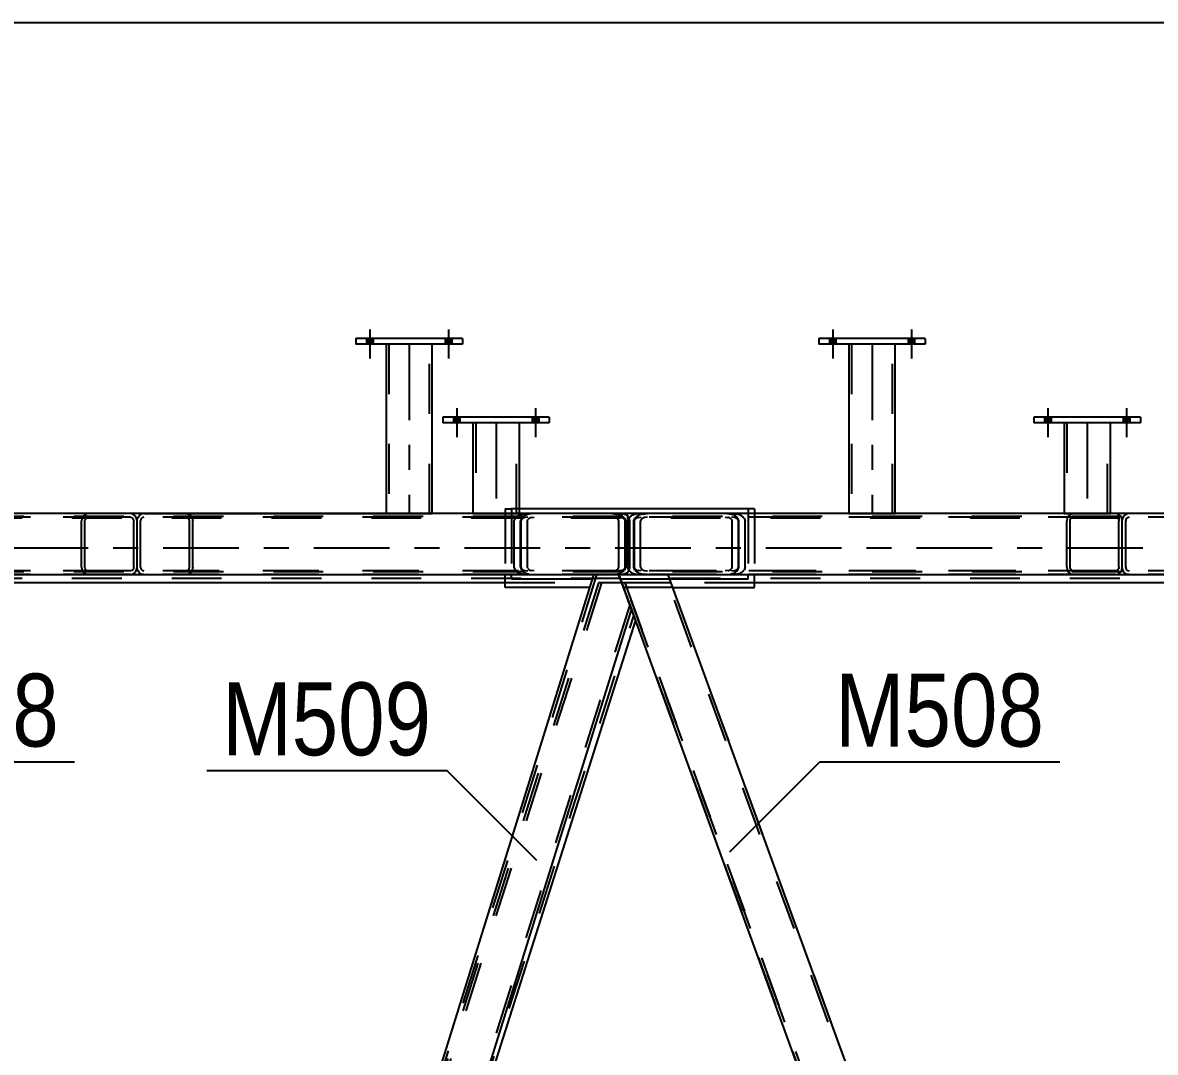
# Model space of a CAD drawing. Header units: millimetres. Extents: x -808 to 381, y -747 to 94.
# Drawn here: x 80.12 to 124.61, y -19.97 to 20.49 of the extents above; entities that cross this region are included whole.
import ezdxf

# ---------------------------------------------------------------- set-up
doc = ezdxf.new("R2010")
doc.units = ezdxf.units.MM
doc.linetypes.add('DXK_LINE_DOT2', pattern=[3.9198, 1.9599, -1.9599])
doc.linetypes.add('DXK_LINE_DOT3', pattern=[5.9187, 2.979, -0.9799, 0.9799, -0.9799])
doc.styles.add('Arial Narrow', font='ARIALN.TTF', dxfattribs={"height": 0.2})

# ---------------------------------------------------------------- blocks, each defined once
blk = doc.blocks.new('Part-232923327-56429 - 56149')
at = {"color": 2, "linetype": 'Continuous'}
for p, q in [((102.55, -1.2), (86.05, -54.139)), ((103.544, -1.2), (103.912, -2.21)), ((104.035, -2.548), (103.912, -2.21)), ((104.035, -2.548), (87.494, -55.616)), ((86.587, -55.616), (86.05, -54.139))]:
    blk.add_line(p, q, dxfattribs=at)
at = {"color": 7, "linetype": 'DXK_LINE_DOT2'}
for p, q in [((102.665, -1.2), (86.111, -54.308)), ((103.544, -1.2), (102.55, -1.2)), ((103.973, -2.379), (87.379, -55.616)), ((104.035, -2.548), (103.959, -2.34)), ((87.494, -55.616), (86.587, -55.616))]:
    blk.add_line(p, q, dxfattribs=at)
blk = doc.blocks.new('Part-232923327-56377 - 56149')
at = {"color": 7, "linetype": 'DXK_LINE_DOT2'}
for p, q in [((103.926, 1.022), (103.886, 0.91)), ((103.886, -0.908), (103.886, 0.91)), ((104.15, 0.91), (104.17, 0.966)), ((104.15, -0.908), (104.15, 0.91)), ((104.403, 1.2), (104.212, 1.179)), ((104.314, 1.045), (104.415, 1.056)), ((104.415, 1.201), (104.403, 1.2)), ((108.616, 1.201), (104.415, 1.201)), ((141.97, 1.056), (104.415, 1.056)), ((107.888, 1.183), (107.723, 1.201)), ((107.723, 1.056), (107.825, 1.045)), ((107.926, 1.179), (107.888, 1.183)), ((107.968, 0.966), (107.988, 0.91)), ((107.988, -0.908), (107.988, 0.91)), ((108.253, 0.91), (108.212, 1.022)), ((108.253, -0.908), (108.253, 0.91)), ((114.395, 1.201), (112.577, 1.201)), ((141.97, 1.201), (123.581, 1.201)), ((138.132, 0.91), (138.173, 1.022)), ((138.132, -0.908), (138.132, 0.91)), ((138.417, 0.966), (138.397, 0.91)), ((138.397, -0.908), (138.397, 0.91)), ((138.459, 1.179), (138.662, 1.201)), ((138.662, 1.056), (138.56, 1.045)), ((141.97, 1.201), (142.173, 1.179)), ((142.071, 1.045), (141.97, 1.056)), ((142.235, 0.91), (142.215, 0.966)), ((142.235, -0.908), (142.235, 0.91)), ((142.459, 1.022), (142.499, 0.91)), ((142.499, -0.908), (142.499, 0.91)), ((103.886, -0.908), (103.926, -1.019)), ((104.17, -0.963), (104.15, -0.908)), ((104.212, -1.177), (104.415, -1.199)), ((104.415, -1.053), (104.314, -1.042)), ((141.97, -1.053), (104.415, -1.053)), ((141.97, -1.199), (104.415, -1.199)), ((107.825, -1.042), (107.723, -1.053)), ((107.723, -1.199), (107.926, -1.177)), ((107.988, -0.908), (107.968, -0.963)), ((108.212, -1.019), (108.253, -0.908)), ((138.173, -1.019), (138.132, -0.908)), ((138.397, -0.908), (138.417, -0.963)), ((138.662, -1.199), (138.459, -1.177)), ((138.56, -1.042), (138.662, -1.053)), ((141.97, -1.053), (142.071, -1.042)), ((142.173, -1.177), (141.97, -1.199)), ((142.215, -0.963), (142.235, -0.908)), ((142.499, -0.908), (142.459, -1.019))]:
    blk.add_line(p, q, dxfattribs=at)
at = {"color": 2, "linetype": 'Continuous'}
for p, q in [((112.577, 1.201), (108.616, 1.201)), ((123.581, 1.201), (114.395, 1.201))]:
    blk.add_line(p, q, dxfattribs=at)
at = {"color": 7, "linetype": 'DXK_LINE_DOT2'}
for centre, radius, start, end in [((104.294, 0.691), 0.495, 99.5182, 138.0637), ((104.355, 0.801), 0.248, 99.5182, 138.0637), ((107.784, 0.801), 0.248, 41.9363, 80.4819), ((107.844, 0.691), 0.495, 41.9363, 80.4819), ((138.541, 0.691), 0.495, 99.5182, 138.0637), ((138.601, 0.801), 0.248, 99.5182, 138.0637), ((142.03, 0.801), 0.248, 41.9363, 80.4819), ((142.091, 0.691), 0.495, 41.9363, 80.4819), ((104.294, -0.688), 0.495, 221.9363, 260.4819), ((104.355, -0.798), 0.248, 221.9363, 260.4819), ((107.784, -0.798), 0.248, 279.5182, 318.0637), ((107.844, -0.688), 0.495, 279.5182, 318.0637), ((138.541, -0.688), 0.495, 221.9363, 260.4819), ((138.601, -0.798), 0.248, 221.9363, 260.4819), ((142.03, -0.798), 0.248, 279.5182, 318.0637), ((142.091, -0.688), 0.495, 279.5182, 318.0637)]:
    blk.add_arc(centre, radius, start, end, dxfattribs=at)
blk = doc.blocks.new('Part-232923327-56378 - 56149')
at = {"color": 7, "linetype": 'DXK_LINE_DOT2'}
for p, q in [((123.317, 0.91), (123.337, 1.022)), ((123.317, -0.908), (123.317, 0.91)), ((123.337, 1.022), (123.394, 1.116)), ((123.394, 1.116), (123.48, 1.179)), ((123.459, 0.966), (123.449, 0.91)), ((123.449, -0.908), (123.449, 0.91)), ((123.488, 1.013), (123.459, 0.966)), ((123.575, 1.2), (123.48, 1.179)), ((123.531, 1.045), (123.488, 1.013)), ((123.581, 1.056), (123.531, 1.045)), ((142.218, 1.056), (123.581, 1.056)), ((125.236, 1.201), (125.337, 1.179)), ((125.286, 1.045), (125.236, 1.056)), ((125.329, 1.013), (125.286, 1.045)), ((125.358, 0.966), (125.329, 1.013)), ((125.337, 1.179), (125.423, 1.116)), ((125.368, 0.91), (125.358, 0.966)), ((125.368, -0.908), (125.368, 0.91)), ((125.423, 1.116), (125.48, 1.022)), ((125.48, 1.022), (125.5, 0.91)), ((125.5, -0.908), (125.5, 0.91)), ((132.577, 1.201), (130.759, 1.201)), ((142.218, 1.201), (138.017, 1.201)), ((138.421, 1.022), (138.381, 0.91)), ((138.381, -0.908), (138.381, 0.91)), ((138.645, 0.91), (138.665, 0.966)), ((138.645, -0.908), (138.645, 0.91)), ((138.898, 1.2), (138.707, 1.179)), ((138.809, 1.045), (138.91, 1.056)), ((138.91, 1.201), (138.898, 1.2)), ((142.383, 1.183), (142.218, 1.201)), ((142.218, 1.056), (142.32, 1.045)), ((142.421, 1.179), (142.383, 1.183)), ((142.583, 1.12), (142.421, 1.179)), ((142.463, 0.966), (142.483, 0.91)), ((142.483, -0.908), (142.483, 0.91)), ((142.583, 1.12), (142.583, -1.117)), ((142.588, 1.116), (142.583, 1.12)), ((142.645, 1.022), (142.588, 1.116)), ((142.665, 0.91), (142.645, 1.022)), ((142.665, -0.908), (142.665, 0.91)), ((123.337, -1.019), (123.317, -0.908)), ((123.394, -1.113), (123.337, -1.019)), ((123.48, -1.177), (123.394, -1.113)), ((123.449, -0.908), (123.459, -0.963)), ((123.459, -0.963), (123.488, -1.011)), ((123.581, -1.199), (123.48, -1.177)), ((123.488, -1.011), (123.531, -1.042)), ((123.531, -1.042), (123.581, -1.053)), ((142.218, -1.053), (123.581, -1.053)), ((142.218, -1.199), (123.581, -1.199)), ((125.236, -1.053), (125.286, -1.042)), ((125.337, -1.177), (125.236, -1.199)), ((125.286, -1.042), (125.329, -1.011)), ((125.329, -1.011), (125.358, -0.963)), ((125.423, -1.113), (125.337, -1.177)), ((125.358, -0.963), (125.368, -0.908)), ((125.48, -1.019), (125.423, -1.113)), ((125.5, -0.908), (125.48, -1.019)), ((138.381, -0.908), (138.421, -1.019)), ((138.665, -0.963), (138.645, -0.908)), ((138.707, -1.177), (138.91, -1.199)), ((138.91, -1.053), (138.809, -1.042)), ((142.32, -1.042), (142.218, -1.053)), ((142.218, -1.199), (142.421, -1.177)), ((142.421, -1.177), (142.583, -1.117)), ((142.483, -0.908), (142.463, -0.963)), ((142.583, -1.117), (142.588, -1.113)), ((142.588, -1.113), (142.645, -1.019)), ((142.645, -1.019), (142.665, -0.908))]:
    blk.add_line(p, q, dxfattribs=at)
at = {"color": 2, "linetype": 'Continuous'}
for p, q in [((123.581, 1.201), (123.575, 1.2)), ((130.759, 1.201), (123.581, 1.201)), ((138.017, 1.201), (132.577, 1.201))]:
    blk.add_line(p, q, dxfattribs=at)
at = {"color": 7, "linetype": 'DXK_LINE_DOT2'}
for centre, radius, start, end in [((138.789, 0.691), 0.495, 99.5182, 138.0637), ((138.85, 0.801), 0.248, 99.5182, 138.0637), ((142.279, 0.801), 0.248, 41.9363, 80.4819), ((138.789, -0.688), 0.495, 221.9363, 260.4819), ((138.85, -0.798), 0.248, 221.9363, 260.4819), ((142.279, -0.798), 0.248, 279.5182, 318.0637)]:
    blk.add_arc(centre, radius, start, end, dxfattribs=at)
blk = doc.blocks.new('Bolt-232923327-142417 - 56149')
at = {"linetype": 'Continuous'}
for points in [[(120.52, 4.985), (120.265, 4.985), (120.265, 4.766), (120.52, 4.766)], [(120.52, 4.985), (120.265, 4.985), (120.265, 4.766), (120.52, 4.766)], [(123.611, 4.985), (123.356, 4.985), (123.356, 4.766), (123.611, 4.766)], [(123.611, 4.985), (123.356, 4.985), (123.356, 4.766), (123.611, 4.766)]]:
    blk.add_hatch(color=1, dxfattribs=at).paths.add_polyline_path(points)
at = {"color": 1, "linetype": 'Continuous'}
for p, q in [((120.392, 5.348), (120.392, 4.203)), ((120.392, 5.348), (120.392, 4.203)), ((123.483, 5.348), (123.483, 4.203)), ((123.483, 5.348), (123.483, 4.203)), ((120.265, 4.985), (120.265, 4.766)), ((120.265, 4.985), (120.265, 4.766)), ((120.52, 4.985), (120.52, 4.766)), ((120.52, 4.985), (120.52, 4.766)), ((123.356, 4.985), (123.356, 4.766)), ((123.356, 4.985), (123.356, 4.766)), ((123.611, 4.985), (123.611, 4.766)), ((123.611, 4.985), (123.611, 4.766))]:
    blk.add_line(p, q, dxfattribs=at)
blk = doc.blocks.new('Part-232923327-56379 - 56149')
at = {"color": 7, "linetype": 'DXK_LINE_DOT2'}
for p, q in [((65.228, 1.022), (65.188, 0.91)), ((65.188, -0.908), (65.188, 0.91)), ((65.453, 0.91), (65.473, 0.966)), ((65.453, -0.908), (65.453, 0.91)), ((65.705, 1.2), (65.515, 1.179)), ((65.616, 1.045), (65.717, 1.056)), ((65.717, 1.201), (65.705, 1.2)), ((69.919, 1.201), (65.717, 1.201)), ((103.273, 1.056), (65.717, 1.056)), ((69.19, 1.183), (69.026, 1.201)), ((69.026, 1.056), (69.127, 1.045)), ((69.229, 1.179), (69.19, 1.183)), ((69.271, 0.966), (69.291, 0.91)), ((69.291, -0.908), (69.291, 0.91)), ((69.555, 0.91), (69.515, 1.022)), ((69.555, -0.908), (69.555, 0.91)), ((78.031, 1.201), (76.213, 1.201)), ((103.273, 1.201), (84.884, 1.201)), ((99.435, 0.91), (99.475, 1.022)), ((99.435, -0.908), (99.435, 0.91)), ((99.72, 0.966), (99.7, 0.91)), ((99.7, -0.908), (99.7, 0.91)), ((99.762, 1.179), (99.964, 1.201)), ((99.964, 1.056), (99.863, 1.045)), ((103.273, 1.201), (103.437, 1.183)), ((103.374, 1.045), (103.273, 1.056)), ((103.437, 1.183), (103.475, 1.179)), ((103.537, 0.91), (103.517, 0.966)), ((103.537, -0.908), (103.537, 0.91)), ((103.762, 1.022), (103.802, 0.91)), ((103.802, -0.908), (103.802, 0.91)), ((65.188, -0.908), (65.228, -1.019)), ((65.473, -0.963), (65.453, -0.908)), ((65.515, -1.177), (65.717, -1.199)), ((65.717, -1.053), (65.616, -1.042)), ((103.273, -1.053), (65.717, -1.053)), ((103.273, -1.199), (65.717, -1.199)), ((69.127, -1.042), (69.026, -1.053)), ((69.026, -1.199), (69.229, -1.177)), ((69.291, -0.908), (69.271, -0.963)), ((69.515, -1.019), (69.555, -0.908)), ((99.475, -1.019), (99.435, -0.908)), ((99.7, -0.908), (99.72, -0.963)), ((99.964, -1.199), (99.762, -1.177)), ((99.863, -1.042), (99.964, -1.053)), ((103.273, -1.053), (103.374, -1.042)), ((103.475, -1.177), (103.273, -1.199)), ((103.517, -0.963), (103.537, -0.908)), ((103.802, -0.908), (103.762, -1.019))]:
    blk.add_line(p, q, dxfattribs=at)
at = {"color": 2, "linetype": 'Continuous'}
for p, q in [((76.213, 1.201), (69.919, 1.201)), ((84.884, 1.201), (78.031, 1.201))]:
    blk.add_line(p, q, dxfattribs=at)
at = {"color": 7, "linetype": 'DXK_LINE_DOT2'}
for centre, radius, start, end in [((65.597, 0.691), 0.495, 99.5182, 138.0637), ((65.657, 0.801), 0.248, 99.5182, 138.0637), ((69.086, 0.801), 0.248, 41.9363, 80.4819), ((69.147, 0.691), 0.495, 41.9363, 80.4819), ((99.844, 0.691), 0.495, 99.5182, 138.0637), ((99.904, 0.801), 0.248, 99.5182, 138.0637), ((103.333, 0.801), 0.248, 41.9363, 80.4819), ((103.393, 0.691), 0.495, 41.9363, 80.4819), ((65.597, -0.688), 0.495, 221.9363, 260.4819), ((65.657, -0.798), 0.248, 221.9363, 260.4819), ((69.086, -0.798), 0.248, 279.5182, 318.0637), ((69.147, -0.688), 0.495, 279.5182, 318.0637), ((99.844, -0.688), 0.495, 221.9363, 260.4819), ((99.904, -0.798), 0.248, 221.9363, 260.4819), ((103.333, -0.798), 0.248, 279.5182, 318.0637), ((103.393, -0.688), 0.495, 279.5182, 318.0637)]:
    blk.add_arc(centre, radius, start, end, dxfattribs=at)
blk = doc.blocks.new('Part-232923327-56380 - 56149')
at = {"color": 7, "linetype": 'DXK_LINE_DOT2'}
for p, q in [((84.619, 0.91), (84.639, 1.022)), ((84.619, -0.908), (84.619, 0.91)), ((84.639, 1.022), (84.697, 1.116)), ((84.697, 1.116), (84.783, 1.179)), ((84.762, 0.966), (84.752, 0.91)), ((84.752, -0.908), (84.752, 0.91)), ((84.79, 1.013), (84.762, 0.966)), ((84.878, 1.2), (84.783, 1.179)), ((84.833, 1.045), (84.79, 1.013)), ((84.884, 1.056), (84.833, 1.045)), ((103.521, 1.056), (84.884, 1.056)), ((86.538, 1.201), (86.639, 1.179)), ((86.589, 1.045), (86.538, 1.056)), ((86.632, 1.013), (86.589, 1.045)), ((86.66, 0.966), (86.632, 1.013)), ((86.639, 1.179), (86.725, 1.116)), ((86.671, 0.91), (86.66, 0.966)), ((86.671, -0.908), (86.671, 0.91)), ((86.725, 1.116), (86.783, 1.022)), ((86.783, 1.022), (86.803, 0.91)), ((86.803, -0.908), (86.803, 0.91)), ((96.213, 1.201), (94.395, 1.201)), ((103.521, 1.201), (99.32, 1.201)), ((99.723, 1.022), (99.683, 0.91)), ((99.683, -0.908), (99.683, 0.91)), ((99.948, 0.91), (99.968, 0.966)), ((99.948, -0.908), (99.948, 0.91)), ((100.2, 1.2), (100.01, 1.179)), ((100.111, 1.045), (100.213, 1.056)), ((100.213, 1.201), (100.2, 1.2)), ((103.685, 1.183), (103.521, 1.201)), ((103.521, 1.056), (103.622, 1.045)), ((103.724, 1.179), (103.685, 1.183)), ((103.886, 1.12), (103.724, 1.179)), ((103.766, 0.966), (103.786, 0.91)), ((103.786, -0.908), (103.786, 0.91)), ((103.886, 1.12), (103.886, -1.117)), ((103.89, 1.116), (103.886, 1.12)), ((103.948, 1.022), (103.89, 1.116)), ((103.968, 0.91), (103.948, 1.022)), ((103.968, -0.908), (103.968, 0.91)), ((84.639, -1.019), (84.619, -0.908)), ((84.697, -1.113), (84.639, -1.019)), ((84.783, -1.177), (84.697, -1.113)), ((84.752, -0.908), (84.762, -0.963)), ((84.762, -0.963), (84.79, -1.011)), ((84.884, -1.199), (84.783, -1.177)), ((84.79, -1.011), (84.833, -1.042)), ((84.833, -1.042), (84.884, -1.053)), ((103.521, -1.053), (84.884, -1.053)), ((103.521, -1.199), (84.884, -1.199)), ((86.538, -1.053), (86.589, -1.042)), ((86.639, -1.177), (86.538, -1.199)), ((86.589, -1.042), (86.632, -1.011)), ((86.632, -1.011), (86.66, -0.963)), ((86.725, -1.113), (86.639, -1.177)), ((86.66, -0.963), (86.671, -0.908)), ((86.783, -1.019), (86.725, -1.113)), ((86.803, -0.908), (86.783, -1.019)), ((99.683, -0.908), (99.723, -1.019)), ((99.968, -0.963), (99.948, -0.908)), ((100.01, -1.177), (100.213, -1.199)), ((100.213, -1.053), (100.111, -1.042)), ((103.622, -1.042), (103.521, -1.053)), ((103.521, -1.199), (103.724, -1.177)), ((103.724, -1.177), (103.886, -1.117)), ((103.786, -0.908), (103.766, -0.963)), ((103.886, -1.117), (103.89, -1.113)), ((103.89, -1.113), (103.948, -1.019)), ((103.948, -1.019), (103.968, -0.908))]:
    blk.add_line(p, q, dxfattribs=at)
at = {"color": 2, "linetype": 'Continuous'}
for p, q in [((84.884, 1.201), (84.878, 1.2)), ((84.884, 1.201), (94.395, 1.201)), ((99.32, 1.201), (96.213, 1.201))]:
    blk.add_line(p, q, dxfattribs=at)
at = {"color": 7, "linetype": 'DXK_LINE_DOT2'}
for centre, radius, start, end in [((100.092, 0.691), 0.495, 99.5182, 138.0637), ((100.152, 0.801), 0.248, 99.5182, 138.0637), ((103.581, 0.801), 0.248, 41.9363, 80.4819), ((100.092, -0.688), 0.495, 221.9363, 260.4819), ((100.152, -0.798), 0.248, 221.9363, 260.4819), ((103.581, -0.798), 0.248, 279.5182, 318.0637)]:
    blk.add_arc(centre, radius, start, end, dxfattribs=at)
blk = doc.blocks.new('Bolt-232923327-142416 - 56149')
at = {"linetype": 'Continuous'}
for points in [[(97.301, 4.985), (97.047, 4.985), (97.047, 4.766), (97.301, 4.766)], [(97.301, 4.985), (97.047, 4.985), (97.047, 4.766), (97.301, 4.766)], [(100.392, 4.985), (100.138, 4.985), (100.138, 4.766), (100.392, 4.766)], [(100.392, 4.985), (100.138, 4.985), (100.138, 4.766), (100.392, 4.766)]]:
    blk.add_hatch(color=1, dxfattribs=at).paths.add_polyline_path(points)
at = {"color": 1, "linetype": 'Continuous'}
for p, q in [((97.174, 5.348), (97.174, 4.203)), ((97.174, 5.348), (97.174, 4.203)), ((100.265, 5.348), (100.265, 4.203)), ((100.265, 5.348), (100.265, 4.203)), ((97.047, 4.985), (97.047, 4.766)), ((97.047, 4.985), (97.047, 4.766)), ((97.301, 4.985), (97.301, 4.766)), ((97.301, 4.985), (97.301, 4.766)), ((100.138, 4.985), (100.138, 4.766)), ((100.138, 4.985), (100.138, 4.766)), ((100.392, 4.985), (100.392, 4.766)), ((100.392, 4.985), (100.392, 4.766))]:
    blk.add_line(p, q, dxfattribs=at)
blk = doc.blocks.new('Part-232923327-142317 - 56149')
at = {"color": 7, "linetype": 'DXK_LINE_DOT2'}
for p, q in [((115.577, 8.074), (111.395, 8.074)), ((111.395, 8.074), (111.395, 7.856)), ((115.577, 8.074), (115.577, 7.856)), ((115.577, 7.856), (111.395, 7.856))]:
    blk.add_line(p, q, dxfattribs=at)
blk = doc.blocks.new('Part-232923327-56403 - 56149')
at = {"color": 7, "linetype": 'DXK_LINE_DOT2'}
for p, q in [((105.597, -1.526), (103.662, -1.526)), ((103.662, -1.526), (123.35, -55.617)), ((103.778, -1.526), (123.466, -55.617)), ((125.169, -55.617), (105.481, -1.526)), ((125.285, -55.617), (105.597, -1.526)), ((123.35, -55.617), (125.285, -55.617))]:
    blk.add_line(p, q, dxfattribs=at)
blk = doc.blocks.new('Part-232923327-56404 - 56149')
at = {"color": 7, "linetype": 'DXK_LINE_DOT2'}
for p, q in [((66.9, -1.526), (64.965, -1.526)), ((64.965, -1.526), (84.653, -55.617)), ((65.081, -1.526), (84.769, -55.617)), ((86.471, -55.617), (66.784, -1.526)), ((86.587, -55.617), (66.9, -1.526)), ((84.653, -55.617), (86.587, -55.617))]:
    blk.add_line(p, q, dxfattribs=at)
blk = doc.blocks.new('Part-232923327-56410 - 56149')
at = {"color": 7, "linetype": 'DXK_LINE_DOT2'}
for p, q in [((102.747, -1.526), (86.057, -54.16)), ((102.862, -1.526), (86.118, -54.328)), ((103.662, -1.526), (102.747, -1.526)), ((104.193, -2.983), (103.662, -1.526)), ((87.388, -55.617), (104.132, -2.815)), ((86.587, -55.617), (86.057, -54.16)), ((87.56, -55.435), (87.502, -55.617)), ((87.502, -55.617), (86.587, -55.617))]:
    blk.add_line(p, q, dxfattribs=at)
at = {"color": 2, "linetype": 'Continuous'}
blk.add_line((104.193, -2.983), (87.56, -55.435), dxfattribs=at)
blk = doc.blocks.new('Part-232923327-56420 - 56149')
at = {"color": 7, "linetype": 'DXK_LINE_DOT2'}
for p, q in [((105.479, -1.2), (103.544, -1.2)), ((104.035, -2.548), (103.544, -1.2)), ((123.466, -55.616), (103.66, -1.2)), ((125.169, -55.616), (105.363, -1.2)), ((125.285, -55.616), (124.747, -54.139)), ((123.35, -55.616), (125.285, -55.616))]:
    blk.add_line(p, q, dxfattribs=at)
at = {"color": 2, "linetype": 'Continuous'}
for p, q in [((124.747, -54.139), (105.479, -1.2)), ((123.35, -55.616), (104.035, -2.548))]:
    blk.add_line(p, q, dxfattribs=at)
blk = doc.blocks.new('Part-232923327-56422 - 56149')
at = {"color": 7, "linetype": 'DXK_LINE_DOT2'}
for p, q in [((66.781, -1.2), (64.847, -1.2)), ((65.337, -2.548), (64.847, -1.2)), ((84.769, -55.616), (64.963, -1.2)), ((86.471, -55.616), (66.665, -1.2)), ((86.587, -55.616), (86.05, -54.139)), ((84.652, -55.616), (86.587, -55.616))]:
    blk.add_line(p, q, dxfattribs=at)
at = {"color": 2, "linetype": 'Continuous'}
for p, q in [((86.05, -54.139), (66.781, -1.2)), ((84.652, -55.616), (65.337, -2.548))]:
    blk.add_line(p, q, dxfattribs=at)
blk = doc.blocks.new('Part-232923327-56435 - 56149')
at = {"color": 7, "linetype": 'DXK_LINE_DOT2'}
for p, q in [((303.255, 1.201), (13.524, 1.201)), ((303.528, 1.019), (13.524, 1.02)), ((301.434, 1.201), (21.668, 1.201)), ((303.528, -1.344), (13.524, -1.344)), ((108.865, -1.526), (99.071, -1.526))]:
    blk.add_line(p, q, dxfattribs=at)
at = {"color": 7, "linetype": 'DXK_LINE_DOT3'}
blk.add_line((313.528, -0.162), (13.524, -0.162), dxfattribs=at)
at = {"color": 2, "linetype": 'Continuous'}
for p, q in [((99.071, -1.526), (70.167, -1.526)), ((137.769, -1.526), (108.865, -1.526))]:
    blk.add_line(p, q, dxfattribs=at)
blk = doc.blocks.new('Part-232923327-56441 - 56149')
at = {"color": 7, "linetype": 'DXK_LINE_DOT2'}
for p, q in [((65.436, 0.91), (65.477, 1.022)), ((65.436, -0.908), (65.436, 0.91)), ((65.721, 0.966), (65.701, 0.91)), ((65.701, -0.908), (65.701, 0.91)), ((65.763, 1.179), (65.966, 1.201)), ((65.966, 1.056), (65.865, 1.045)), ((84.355, 1.201), (65.966, 1.201)), ((84.355, 1.056), (65.966, 1.056)), ((69.274, 1.201), (69.477, 1.179)), ((69.376, 1.045), (69.274, 1.056)), ((69.539, 0.91), (69.519, 0.966)), ((69.539, -0.908), (69.539, 0.91)), ((69.763, 1.022), (69.804, 0.91)), ((69.804, -0.908), (69.804, 0.91)), ((82.456, 1.022), (82.436, 0.91)), ((82.436, -0.908), (82.436, 0.91)), ((82.513, 1.116), (82.456, 1.022)), ((82.599, 1.179), (82.513, 1.116)), ((82.568, 0.91), (82.578, 0.966)), ((82.568, -0.908), (82.568, 0.91)), ((82.578, 0.966), (82.607, 1.013)), ((82.7, 1.201), (82.599, 1.179)), ((82.607, 1.013), (82.65, 1.045)), ((82.65, 1.045), (82.7, 1.056)), ((84.456, 1.179), (84.355, 1.201)), ((84.355, 1.056), (84.405, 1.045)), ((84.405, 1.045), (84.448, 1.013)), ((84.448, 1.013), (84.477, 0.966)), ((84.542, 1.116), (84.456, 1.179)), ((84.477, 0.966), (84.487, 0.91)), ((84.487, -0.908), (84.487, 0.91)), ((84.599, 1.022), (84.542, 1.116)), ((84.619, 0.91), (84.599, 1.022)), ((84.619, -0.908), (84.619, 0.91)), ((65.477, -1.019), (65.436, -0.908)), ((65.701, -0.908), (65.721, -0.963)), ((65.966, -1.199), (65.763, -1.177)), ((65.865, -1.042), (65.966, -1.053)), ((84.355, -1.053), (65.966, -1.053)), ((84.355, -1.199), (65.966, -1.199)), ((69.274, -1.053), (69.376, -1.042)), ((69.477, -1.177), (69.274, -1.199)), ((69.519, -0.963), (69.539, -0.908)), ((69.804, -0.908), (69.763, -1.019)), ((82.436, -0.908), (82.456, -1.019)), ((82.456, -1.019), (82.513, -1.113)), ((82.513, -1.113), (82.599, -1.177)), ((82.578, -0.963), (82.568, -0.908)), ((82.607, -1.011), (82.578, -0.963)), ((82.599, -1.177), (82.7, -1.199)), ((82.65, -1.042), (82.607, -1.011)), ((82.7, -1.053), (82.65, -1.042)), ((84.405, -1.042), (84.355, -1.053)), ((84.355, -1.199), (84.456, -1.177)), ((84.448, -1.011), (84.405, -1.042)), ((84.477, -0.963), (84.448, -1.011)), ((84.456, -1.177), (84.542, -1.113)), ((84.487, -0.908), (84.477, -0.963)), ((84.542, -1.113), (84.599, -1.019)), ((84.599, -1.019), (84.619, -0.908))]:
    blk.add_line(p, q, dxfattribs=at)
for centre, radius, start, end in [((65.845, 0.691), 0.495, 99.5182, 138.0637), ((65.905, 0.801), 0.248, 99.5182, 138.0637), ((69.335, 0.801), 0.248, 41.9363, 80.4819), ((69.395, 0.691), 0.495, 41.9363, 80.4819), ((65.845, -0.688), 0.495, 221.9363, 260.4819), ((65.905, -0.798), 0.248, 221.9363, 260.4819), ((69.335, -0.798), 0.248, 279.5182, 318.0637), ((69.395, -0.688), 0.495, 279.5182, 318.0637)]:
    blk.add_arc(centre, radius, start, end, dxfattribs=at)
blk = doc.blocks.new('Part-232923327-56442 - 56149')
at = {"color": 7, "linetype": 'DXK_LINE_DOT2'}
for p, q in [((104.134, 0.91), (104.174, 1.022)), ((104.134, -0.908), (104.134, 0.91)), ((104.419, 0.966), (104.398, 0.91)), ((104.398, -0.908), (104.398, 0.91)), ((104.461, 1.179), (104.663, 1.201)), ((104.663, 1.056), (104.562, 1.045)), ((123.052, 1.201), (104.663, 1.201)), ((123.052, 1.056), (104.663, 1.056)), ((107.972, 1.201), (108.174, 1.179)), ((108.073, 1.045), (107.972, 1.056)), ((108.236, 0.91), (108.216, 0.966)), ((108.236, -0.908), (108.236, 0.91)), ((108.461, 1.022), (108.501, 0.91)), ((108.501, -0.908), (108.501, 0.91)), ((121.153, 1.022), (121.133, 0.91)), ((121.133, -0.908), (121.133, 0.91)), ((121.211, 1.116), (121.153, 1.022)), ((121.296, 1.179), (121.211, 1.116)), ((121.265, 0.91), (121.275, 0.966)), ((121.265, -0.908), (121.265, 0.91)), ((121.275, 0.966), (121.304, 1.013)), ((121.398, 1.201), (121.296, 1.179)), ((121.304, 1.013), (121.347, 1.045)), ((121.347, 1.045), (121.398, 1.056)), ((123.153, 1.179), (123.052, 1.201)), ((123.052, 1.056), (123.103, 1.045)), ((123.103, 1.045), (123.146, 1.013)), ((123.146, 1.013), (123.174, 0.966)), ((123.239, 1.116), (123.153, 1.179)), ((123.174, 0.966), (123.184, 0.91)), ((123.184, -0.908), (123.184, 0.91)), ((123.296, 1.022), (123.239, 1.116)), ((123.317, 0.91), (123.296, 1.022)), ((123.317, -0.908), (123.317, 0.91)), ((104.174, -1.019), (104.134, -0.908)), ((104.398, -0.908), (104.419, -0.963)), ((104.663, -1.199), (104.461, -1.177)), ((104.562, -1.042), (104.663, -1.053)), ((123.052, -1.053), (104.663, -1.053)), ((123.052, -1.199), (104.663, -1.199)), ((107.972, -1.053), (108.073, -1.042)), ((108.174, -1.177), (107.972, -1.199)), ((108.216, -0.963), (108.236, -0.908)), ((108.501, -0.908), (108.461, -1.019)), ((121.133, -0.908), (121.153, -1.019)), ((121.153, -1.019), (121.211, -1.113)), ((121.211, -1.113), (121.296, -1.177)), ((121.275, -0.963), (121.265, -0.908)), ((121.304, -1.011), (121.275, -0.963)), ((121.296, -1.177), (121.398, -1.199)), ((121.347, -1.042), (121.304, -1.011)), ((121.398, -1.053), (121.347, -1.042)), ((123.103, -1.042), (123.052, -1.053)), ((123.052, -1.199), (123.153, -1.177)), ((123.146, -1.011), (123.103, -1.042)), ((123.174, -0.963), (123.146, -1.011)), ((123.153, -1.177), (123.239, -1.113)), ((123.184, -0.908), (123.174, -0.963)), ((123.239, -1.113), (123.296, -1.019)), ((123.296, -1.019), (123.317, -0.908))]:
    blk.add_line(p, q, dxfattribs=at)
for centre, radius, start, end in [((104.542, 0.691), 0.495, 99.5182, 138.0637), ((104.603, 0.801), 0.248, 99.5182, 138.0637), ((108.032, 0.801), 0.248, 41.9363, 80.4819), ((108.092, 0.691), 0.495, 41.9363, 80.4819), ((104.542, -0.688), 0.495, 221.9363, 260.4819), ((104.603, -0.798), 0.248, 221.9363, 260.4819), ((108.032, -0.798), 0.248, 279.5182, 318.0637), ((108.092, -0.688), 0.495, 279.5182, 318.0637)]:
    blk.add_arc(centre, radius, start, end, dxfattribs=at)
blk = doc.blocks.new('Part-232923327-142361 - 56149')
at = {"color": 2, "linetype": 'Continuous'}
for p, q in [((100.81, 4.985), (96.629, 4.985)), ((96.629, 4.985), (96.629, 4.766)), ((100.81, 4.985), (100.81, 4.766)), ((100.81, 4.766), (96.629, 4.766))]:
    blk.add_line(p, q, dxfattribs=at)
blk = doc.blocks.new('Part-232923327-142315 - 56149')
at = {"color": 2, "linetype": 'Continuous'}
for p, q in [((115.577, 8.074), (111.395, 8.074)), ((111.395, 8.074), (111.395, 7.856)), ((115.577, 8.074), (115.577, 7.856)), ((115.577, 7.856), (111.395, 7.856))]:
    blk.add_line(p, q, dxfattribs=at)
blk = doc.blocks.new('Part-232923327-56459 - 56149')
at = {"color": 2, "linetype": 'Continuous'}
for p, q in [((99.071, 1.383), (99.071, 1.201)), ((99.071, 1.383), (99.32, 1.383)), ((108.865, 1.383), (108.616, 1.383)), ((108.865, 1.383), (108.865, 1.201)), ((99.071, -1.708), (99.071, -1.2)), ((108.865, -1.708), (108.865, -1.2)), ((102.392, -1.708), (99.071, -1.708)), ((105.664, -1.708), (108.865, -1.708))]:
    blk.add_line(p, q, dxfattribs=at)
at = {"color": 7, "linetype": 'DXK_LINE_DOT2'}
for p, q in [((108.616, 1.383), (99.32, 1.383)), ((99.071, 1.201), (99.071, -1.2)), ((108.865, 1.201), (108.865, -1.2)), ((105.664, -1.708), (102.392, -1.708))]:
    blk.add_line(p, q, dxfattribs=at)
blk = doc.blocks.new('Part-232923327-56464 - 56149')
at = {"color": 2, "linetype": 'Continuous'}
for p, q in [((108.616, 1.383), (99.32, 1.383)), ((99.32, 1.383), (99.32, 1.2)), ((108.616, 1.383), (108.616, 1.2)), ((99.32, -1.38), (99.32, -1.2)), ((108.616, -1.38), (108.616, -1.2)), ((102.494, -1.38), (99.32, -1.38)), ((108.616, -1.38), (105.544, -1.38))]:
    blk.add_line(p, q, dxfattribs=at)
at = {"color": 7, "linetype": 'DXK_LINE_DOT2'}
for p, q in [((99.32, 1.2), (99.32, -1.2)), ((108.616, 1.2), (108.616, -1.2)), ((105.544, -1.38), (102.494, -1.38))]:
    blk.add_line(p, q, dxfattribs=at)
blk = doc.blocks.new('Part-232923327-142312 - 56149')
at = {"color": 7, "linetype": 'DXK_LINE_DOT2'}
for p, q in [((96.213, 7.856), (94.395, 7.856)), ((94.395, 7.856), (94.395, 1.2)), ((94.504, 7.856), (94.504, 1.2)), ((96.104, 1.2), (96.104, 7.856)), ((96.213, 1.2), (96.213, 7.856)), ((94.395, 1.2), (96.213, 1.2))]:
    blk.add_line(p, q, dxfattribs=at)
at = {"color": 7, "linetype": 'DXK_LINE_DOT3'}
blk.add_line((95.304, 7.856), (95.304, 1.2), dxfattribs=at)
blk = doc.blocks.new('Part-232923327-142310 - 56149')
at = {"color": 2, "linetype": 'Continuous'}
for p, q in [((94.395, 7.856), (94.395, 1.2)), ((96.213, 1.2), (96.213, 7.856))]:
    blk.add_line(p, q, dxfattribs=at)
at = {"color": 7, "linetype": 'DXK_LINE_DOT2'}
for p, q in [((96.213, 7.856), (94.395, 7.856)), ((94.504, 7.856), (94.504, 1.2)), ((96.104, 1.2), (96.104, 7.856)), ((94.395, 1.2), (96.213, 1.2))]:
    blk.add_line(p, q, dxfattribs=at)
at = {"color": 7, "linetype": 'DXK_LINE_DOT3'}
blk.add_line((95.304, 7.856), (95.304, 1.2), dxfattribs=at)
blk = doc.blocks.new('Part-232923327-56523 - 56149')
at = {"color": 2, "linetype": 'Continuous'}
for p, q in [((303.601, 1.2), (13.524, 1.2)), ((303.601, -1.2), (13.524, -1.2))]:
    blk.add_line(p, q, dxfattribs=at)
at = {"color": 7, "linetype": 'DXK_LINE_DOT2'}
for p, q in [((303.601, 1.091), (13.524, 1.091)), ((303.601, -1.091), (13.524, -1.091))]:
    blk.add_line(p, q, dxfattribs=at)
blk = doc.blocks.new('Bolt-232923327-142393 - 56149')
at = {"linetype": 'Continuous'}
for points in [[(93.886, 8.074), (93.631, 8.074), (93.631, 7.856), (93.886, 7.856)], [(93.886, 8.074), (93.631, 8.074), (93.631, 7.856), (93.886, 7.856)], [(96.977, 8.074), (96.722, 8.074), (96.722, 7.856), (96.977, 7.856)], [(96.977, 8.074), (96.722, 8.074), (96.722, 7.856), (96.977, 7.856)]]:
    blk.add_hatch(color=1, dxfattribs=at).paths.add_polyline_path(points)
at = {"color": 1, "linetype": 'Continuous'}
for p, q in [((93.631, 8.074), (93.631, 7.856)), ((93.631, 8.074), (93.631, 7.856)), ((93.759, 8.438), (93.759, 7.292)), ((93.759, 8.438), (93.759, 7.292)), ((93.886, 8.074), (93.886, 7.856)), ((93.886, 8.074), (93.886, 7.856)), ((96.722, 8.074), (96.722, 7.856)), ((96.722, 8.074), (96.722, 7.856)), ((96.85, 8.438), (96.85, 7.292)), ((96.85, 8.438), (96.85, 7.292)), ((96.977, 8.074), (96.977, 7.856)), ((96.977, 8.074), (96.977, 7.856))]:
    blk.add_line(p, q, dxfattribs=at)
blk = doc.blocks.new('Part-232923327-142313 - 56149')
at = {"color": 7, "linetype": 'DXK_LINE_DOT2'}
for p, q in [((97.395, 8.074), (93.213, 8.074)), ((93.213, 8.074), (93.213, 7.856)), ((97.395, 8.074), (97.395, 7.856)), ((97.395, 7.856), (93.213, 7.856))]:
    blk.add_line(p, q, dxfattribs=at)
blk = doc.blocks.new('Part-232923327-142360 - 56149')
at = {"color": 2, "linetype": 'Continuous'}
for p, q in [((97.81, 4.766), (97.81, 1.201)), ((99.629, 4.766), (99.629, 1.383))]:
    blk.add_line(p, q, dxfattribs=at)
at = {"color": 7, "linetype": 'DXK_LINE_DOT2'}
for p, q in [((99.629, 4.766), (97.81, 4.766)), ((97.919, 4.766), (97.919, 1.2)), ((99.519, 1.2), (99.519, 4.766)), ((99.629, 1.383), (99.629, 1.2)), ((97.81, 1.201), (97.81, 1.2)), ((97.81, 1.2), (99.629, 1.2))]:
    blk.add_line(p, q, dxfattribs=at)
at = {"color": 7, "linetype": 'DXK_LINE_DOT3'}
blk.add_line((98.719, 4.766), (98.719, 1.2), dxfattribs=at)
blk = doc.blocks.new('Bolt-232923327-142396 - 56149')
at = {"linetype": 'Continuous'}
for points in [[(112.068, 8.074), (111.813, 8.074), (111.813, 7.856), (112.068, 7.856)], [(112.068, 8.074), (111.813, 8.074), (111.813, 7.856), (112.068, 7.856)], [(115.159, 8.074), (114.904, 8.074), (114.904, 7.856), (115.159, 7.856)], [(115.159, 8.074), (114.904, 8.074), (114.904, 7.856), (115.159, 7.856)]]:
    blk.add_hatch(color=1, dxfattribs=at).paths.add_polyline_path(points)
at = {"color": 1, "linetype": 'Continuous'}
for p, q in [((111.813, 8.074), (111.813, 7.856)), ((111.813, 8.074), (111.813, 7.856)), ((111.941, 8.438), (111.941, 7.292)), ((111.941, 8.438), (111.941, 7.292)), ((112.068, 8.074), (112.068, 7.856)), ((112.068, 8.074), (112.068, 7.856)), ((114.904, 8.074), (114.904, 7.856)), ((114.904, 8.074), (114.904, 7.856)), ((115.031, 8.438), (115.031, 7.292)), ((115.031, 8.438), (115.031, 7.292)), ((115.159, 8.074), (115.159, 7.856)), ((115.159, 8.074), (115.159, 7.856))]:
    blk.add_line(p, q, dxfattribs=at)
blk = doc.blocks.new('Part-232923327-142362 - 56149')
at = {"color": 2, "linetype": 'Continuous'}
for p, q in [((121.029, 4.766), (121.029, 1.201)), ((122.847, 1.201), (122.847, 4.766))]:
    blk.add_line(p, q, dxfattribs=at)
at = {"color": 7, "linetype": 'DXK_LINE_DOT2'}
for p, q in [((122.847, 4.766), (121.029, 4.766)), ((121.138, 4.766), (121.138, 1.2)), ((122.738, 1.2), (122.738, 4.766)), ((121.029, 1.201), (121.029, 1.2)), ((121.029, 1.2), (122.847, 1.2)), ((122.847, 1.2), (122.847, 1.201)), ((122.847, 1.201), (122.847, 1.2))]:
    blk.add_line(p, q, dxfattribs=at)
at = {"color": 7, "linetype": 'DXK_LINE_DOT3'}
blk.add_line((121.938, 4.766), (121.938, 1.2), dxfattribs=at)
blk = doc.blocks.new('Part-232923327-142311 - 56149')
at = {"color": 2, "linetype": 'Continuous'}
for p, q in [((97.395, 8.074), (93.213, 8.074)), ((93.213, 8.074), (93.213, 7.856)), ((97.395, 8.074), (97.395, 7.856)), ((97.395, 7.856), (93.213, 7.856))]:
    blk.add_line(p, q, dxfattribs=at)
blk = doc.blocks.new('Part-232923327-142314 - 56149')
at = {"color": 2, "linetype": 'Continuous'}
for p, q in [((112.577, 7.856), (112.577, 1.2)), ((114.395, 1.2), (114.395, 7.856))]:
    blk.add_line(p, q, dxfattribs=at)
at = {"color": 7, "linetype": 'DXK_LINE_DOT2'}
for p, q in [((114.395, 7.856), (112.577, 7.856)), ((112.686, 7.856), (112.686, 1.2)), ((114.286, 1.2), (114.286, 7.856)), ((112.577, 1.2), (114.395, 1.2))]:
    blk.add_line(p, q, dxfattribs=at)
at = {"color": 7, "linetype": 'DXK_LINE_DOT3'}
blk.add_line((113.486, 7.856), (113.486, 1.2), dxfattribs=at)
blk = doc.blocks.new('Part-232923327-142316 - 56149')
at = {"color": 7, "linetype": 'DXK_LINE_DOT2'}
for p, q in [((114.395, 7.856), (112.577, 7.856)), ((112.577, 7.856), (112.577, 1.2)), ((112.686, 7.856), (112.686, 1.2)), ((114.286, 1.2), (114.286, 7.856)), ((114.395, 1.2), (114.395, 7.856)), ((112.577, 1.2), (114.395, 1.2))]:
    blk.add_line(p, q, dxfattribs=at)
at = {"color": 7, "linetype": 'DXK_LINE_DOT3'}
blk.add_line((113.486, 7.856), (113.486, 1.2), dxfattribs=at)
blk = doc.blocks.new('Part-232923327-142363 - 56149')
at = {"color": 2, "linetype": 'Continuous'}
for p, q in [((124.029, 4.985), (119.847, 4.985)), ((119.847, 4.985), (119.847, 4.766)), ((124.029, 4.985), (124.029, 4.766)), ((124.029, 4.766), (119.847, 4.766))]:
    blk.add_line(p, q, dxfattribs=at)
blk = doc.blocks.new('Bolt-232923327-142394 - 56149')
at = {"linetype": 'Continuous'}
for points in [[(93.886, 8.074), (93.631, 8.074), (93.631, 7.856), (93.886, 7.856)], [(93.886, 8.074), (93.631, 8.074), (93.631, 7.856), (93.886, 7.856)], [(96.977, 8.074), (96.722, 8.074), (96.722, 7.856), (96.977, 7.856)], [(96.977, 8.074), (96.722, 8.074), (96.722, 7.856), (96.977, 7.856)]]:
    blk.add_hatch(color=1, dxfattribs=at).paths.add_polyline_path(points)
at = {"color": 1, "linetype": 'Continuous'}
for p, q in [((93.631, 8.074), (93.631, 7.856)), ((93.631, 8.074), (93.631, 7.856)), ((93.759, 8.438), (93.759, 7.292)), ((93.759, 8.438), (93.759, 7.292)), ((93.886, 8.074), (93.886, 7.856)), ((93.886, 8.074), (93.886, 7.856)), ((96.722, 8.074), (96.722, 7.856)), ((96.722, 8.074), (96.722, 7.856)), ((96.85, 8.438), (96.85, 7.292)), ((96.85, 8.438), (96.85, 7.292)), ((96.977, 8.074), (96.977, 7.856)), ((96.977, 8.074), (96.977, 7.856))]:
    blk.add_line(p, q, dxfattribs=at)
blk = doc.blocks.new('Bolt-232923327-142395 - 56149')
at = {"linetype": 'Continuous'}
for points in [[(112.068, 8.074), (111.813, 8.074), (111.813, 7.856), (112.068, 7.856)], [(112.068, 8.074), (111.813, 8.074), (111.813, 7.856), (112.068, 7.856)], [(115.159, 8.074), (114.904, 8.074), (114.904, 7.856), (115.159, 7.856)], [(115.159, 8.074), (114.904, 8.074), (114.904, 7.856), (115.159, 7.856)]]:
    blk.add_hatch(color=1, dxfattribs=at).paths.add_polyline_path(points)
at = {"color": 1, "linetype": 'Continuous'}
for p, q in [((111.813, 8.074), (111.813, 7.856)), ((111.813, 8.074), (111.813, 7.856)), ((111.941, 8.438), (111.941, 7.292)), ((111.941, 8.438), (111.941, 7.292)), ((112.068, 8.074), (112.068, 7.856)), ((112.068, 8.074), (112.068, 7.856)), ((114.904, 8.074), (114.904, 7.856)), ((114.904, 8.074), (114.904, 7.856)), ((115.031, 8.438), (115.031, 7.292)), ((115.031, 8.438), (115.031, 7.292)), ((115.159, 8.074), (115.159, 7.856)), ((115.159, 8.074), (115.159, 7.856))]:
    blk.add_line(p, q, dxfattribs=at)
blk = doc.blocks.new('StraightDimension-232923327-82495 - 56149')
at = {"color": 7, "linetype": 'Continuous'}
blk.add_line((-0.291, 20.492), (334.554, 20.492), dxfattribs=at)
blk = doc.blocks.new('Mark-232923327-82611 - 56149')
at = {"color": 30, "linetype": 'Continuous'}
for p, q in [((69.2, -12.089), (72.736, -8.553)), ((72.736, -8.553), (82.159, -8.553))]:
    blk.add_line(p, q, dxfattribs=at)
at = {"color": 0}
blk.add_wipeout([(81.559, -7.953), (81.559, -4.953), (73.336, -4.953), (73.336, -7.953)], dxfattribs=at)
blk.add_wipeout([(81.559, -7.953), (81.559, -4.953), (73.336, -4.953), (73.336, -7.953)], dxfattribs=at)
at = {"color": 3, "style": 'Arial Narrow'}
blk.add_text('M508', height=2.8633, dxfattribs=at).set_placement((73.336, -7.953))
blk = doc.blocks.new('Mark-232923327-82629 - 56149')
at = {"color": 30, "linetype": 'Continuous'}
for p in [(87.359, -8.898), (100.318, -12.433)]:
    blk.add_line(p, (96.783, -8.898), dxfattribs=at)
at = {"color": 0}
blk.add_wipeout([(96.183, -8.298), (96.183, -5.298), (87.959, -5.298), (87.959, -8.298)], dxfattribs=at)
blk.add_wipeout([(96.183, -8.298), (96.183, -5.298), (87.959, -5.298), (87.959, -8.298)], dxfattribs=at)
at = {"color": 3, "style": 'Arial Narrow'}
blk.add_text('M509', height=2.8633, dxfattribs=at).set_placement((87.959, -8.298))
blk = doc.blocks.new('Mark-232923327-82608 - 56149')
at = {"color": 30, "linetype": 'Continuous'}
for p, q in [((107.897, -12.089), (111.433, -8.553)), ((111.433, -8.553), (120.857, -8.553))]:
    blk.add_line(p, q, dxfattribs=at)
at = {"color": 0}
blk.add_wipeout([(120.257, -7.953), (120.257, -4.953), (112.033, -4.953), (112.033, -7.953)], dxfattribs=at)
blk.add_wipeout([(120.257, -7.953), (120.257, -4.953), (112.033, -4.953), (112.033, -7.953)], dxfattribs=at)
at = {"color": 3, "style": 'Arial Narrow'}
blk.add_text('M508', height=2.8633, dxfattribs=at).set_placement((112.033, -7.953))

msp = doc.modelspace()

# ---------------------------------------------------------------- block references
for name in ['Part-232923327-142313 - 56149', 'Part-232923327-142311 - 56149', 'Bolt-232923327-142393 - 56149', 'Bolt-232923327-142394 - 56149', 'Part-232923327-142317 - 56149', 'Part-232923327-142315 - 56149', 'Bolt-232923327-142396 - 56149', 'Bolt-232923327-142395 - 56149', 'Part-232923327-142312 - 56149', 'Part-232923327-142310 - 56149', 'Part-232923327-142314 - 56149', 'Part-232923327-142316 - 56149', 'Bolt-232923327-142416 - 56149', 'Bolt-232923327-142417 - 56149', 'Part-232923327-142361 - 56149', 'Part-232923327-142363 - 56149', 'Part-232923327-142360 - 56149', 'Part-232923327-142362 - 56149', 'Part-232923327-56523 - 56149', 'Part-232923327-56459 - 56149', 'Part-232923327-56464 - 56149', 'Part-232923327-56435 - 56149', 'Part-232923327-56379 - 56149', 'Part-232923327-56441 - 56149', 'Part-232923327-56380 - 56149', 'Part-232923327-56377 - 56149', 'Part-232923327-56442 - 56149', 'Part-232923327-56378 - 56149', 'Part-232923327-56422 - 56149', 'Part-232923327-56429 - 56149', 'Part-232923327-56420 - 56149', 'Part-232923327-56404 - 56149', 'Part-232923327-56410 - 56149', 'Part-232923327-56403 - 56149']:
    msp.add_blockref(name, (0, 0))

# ---------------------------------------------------------------- next in the draw order: block references
msp.add_blockref('StraightDimension-232923327-82495 - 56149', (0, 0))

# ---------------------------------------------------------------- next in the draw order: block references
for name in ['Mark-232923327-82611 - 56149', 'Mark-232923327-82629 - 56149', 'Mark-232923327-82608 - 56149']:
    msp.add_blockref(name, (0, 0))

doc.saveas('drawing.dxf')
